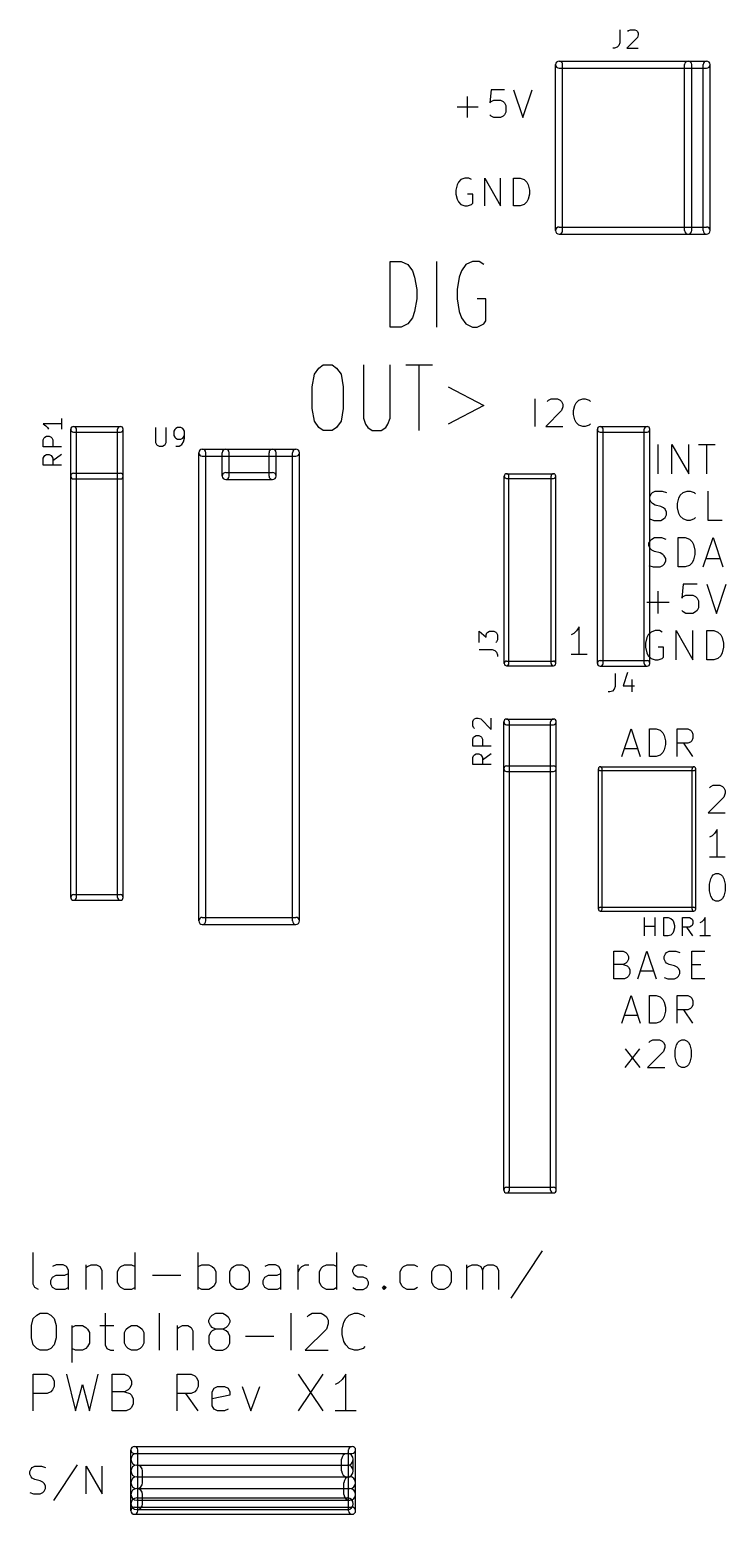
# Model space of a CAD drawing. Extents: x -6 to 94, y -94 to -2.
# Drawn here: x 56.7 to 94.5, y -93.2 to -12.6 of the extents above; entities that cross this region are included whole.
import ezdxf

# ---------------------------------------------------------------- set-up
doc = ezdxf.new("R2010")
doc.units = 0
doc.header["$MEASUREMENT"] = 0
doc.layers.add('BLACK', color=250, linetype='CONTINUOUS')

msp = doc.modelspace()

# ---------------------------------------------------------------- linework, layer by layer
at = {"layer": 'BLACK'}
for p, q in [((88.6937, -12.6128), (88.6937, -13.327)), ((89.1222, -12.708), (89.1699, -12.6604)), ((89.1699, -12.6604), (89.2651, -12.6128)), ((89.2651, -12.6128), (89.5032, -12.6128)), ((89.5032, -12.6128), (89.5984, -12.6604)), ((89.5984, -12.6604), (89.646, -12.708)), ((89.646, -12.708), (89.6937, -12.8032)), ((89.6937, -12.8032), (89.6937, -12.8985)), ((88.408, -13.6128), (88.3127, -13.6128)), ((88.5508, -13.5651), (88.408, -13.6128)), ((88.646, -13.4699), (88.5508, -13.5651)), ((88.6937, -13.327), (88.646, -13.4699)), ((89.646, -13.0413), (89.0746, -13.6128)), ((89.0746, -13.6128), (89.6937, -13.6128)), ((89.6937, -12.8985), (89.646, -13.0413)), ((85.4, -14.3195), (93.4, -14.3195)), ((85.2095, -23.51), (85.2095, -14.51)), ((85.4, -14.7005), (93.4, -14.7005)), ((85.5905, -23.51), (85.5905, -14.51)), ((92.2095, -23.51), (92.2095, -14.51)), ((92.5905, -23.51), (92.5905, -14.51)), ((93.2095, -23.51), (93.2095, -14.51)), ((93.5905, -23.51), (93.5905, -14.51)), ((81.7166, -15.8711), (81.6451, -16.5854)), ((82.4309, -15.8711), (81.7166, -15.8711)), ((82.9309, -15.8711), (83.4309, -17.3711)), ((83.4309, -17.3711), (83.9309, -15.8711)), ((79.8594, -16.7997), (81.0023, -16.7997)), ((80.4309, -17.3711), (80.4309, -16.2283)), ((81.6451, -16.5854), (81.7166, -16.514)), ((81.7166, -16.514), (81.8594, -16.4426)), ((81.8594, -16.4426), (82.2166, -16.4426)), ((82.2166, -16.4426), (82.3594, -16.514)), ((82.3594, -16.514), (82.4309, -16.5854)), ((82.4309, -16.5854), (82.5023, -16.7283)), ((82.5023, -16.7283), (82.5023, -17.0854)), ((81.7166, -17.2997), (81.6451, -17.2283)), ((81.8594, -17.3711), (81.7166, -17.2997)), ((82.2166, -17.3711), (81.8594, -17.3711)), ((82.3594, -17.2997), (82.2166, -17.3711)), ((82.4309, -17.2283), (82.3594, -17.2997)), ((82.5023, -17.0854), (82.4309, -17.2283)), ((79.9309, -20.8854), (79.8594, -21.0283)), ((80.0737, -20.7426), (79.9309, -20.8854)), ((80.288, -20.6711), (80.0737, -20.7426)), ((80.5023, -20.6711), (80.288, -20.6711)), ((80.6451, -20.7426), (80.5023, -20.6711)), ((81.3594, -22.1711), (81.3594, -20.6711)), ((81.3594, -20.6711), (82.2166, -22.1711)), ((82.2166, -22.1711), (82.2166, -20.6711)), ((82.9309, -22.1711), (82.9309, -20.6711)), ((82.9309, -20.6711), (83.288, -20.6711)), ((83.288, -20.6711), (83.5023, -20.7426)), ((83.5023, -20.7426), (83.6451, -20.8854)), ((83.6451, -20.8854), (83.7166, -21.0283)), ((79.8594, -21.0283), (79.788, -21.314)), ((79.788, -21.314), (79.788, -21.5283)), ((79.788, -21.5283), (79.8594, -21.814)), ((80.7166, -21.5283), (80.4309, -21.5283)), ((80.7166, -22.0283), (80.7166, -21.5283)), ((83.7166, -21.0283), (83.788, -21.314)), ((83.788, -21.5283), (83.7166, -21.814)), ((83.788, -21.314), (83.788, -21.5283)), ((79.8594, -21.814), (79.9309, -21.9569)), ((79.9309, -21.9569), (80.0737, -22.0997)), ((80.0737, -22.0997), (80.288, -22.1711)), ((80.288, -22.1711), (80.4309, -22.1711)), ((80.4309, -22.1711), (80.6451, -22.0997)), ((80.6451, -22.0997), (80.7166, -22.0283)), ((83.288, -22.1711), (82.9309, -22.1711)), ((83.5023, -22.0997), (83.288, -22.1711)), ((83.6451, -21.9569), (83.5023, -22.0997)), ((83.7166, -21.814), (83.6451, -21.9569)), ((85.4, -23.3195), (93.4, -23.3195)), ((85.4, -23.7005), (93.4, -23.7005)), ((76.2302, -28.7443), (76.2302, -25.1883)), ((76.2302, -25.1883), (76.835, -25.1883)), ((76.835, -25.1883), (77.1979, -25.3577)), ((77.1979, -25.3577), (77.4398, -25.6963)), ((77.4398, -25.6963), (77.5607, -26.035)), ((78.7702, -28.7443), (78.7702, -25.1883)), ((80.1007, -25.6963), (79.9798, -26.035)), ((80.3426, -25.3577), (80.1007, -25.6963)), ((80.7055, -25.1883), (80.3426, -25.3577)), ((81.0683, -25.1883), (80.7055, -25.1883)), ((81.3102, -25.3577), (81.0683, -25.1883)), ((77.5607, -26.035), (77.6817, -26.7123)), ((79.9798, -26.035), (79.8588, -26.7123)), ((77.6817, -27.2203), (77.5607, -27.8977)), ((77.6817, -26.7123), (77.6817, -27.2203)), ((79.8588, -26.7123), (79.8588, -27.2203)), ((79.8588, -27.2203), (79.9798, -27.8977)), ((81.4312, -27.2203), (80.9474, -27.2203)), ((81.4312, -28.4057), (81.4312, -27.2203)), ((77.5607, -27.8977), (77.4398, -28.2363)), ((79.9798, -27.8977), (80.1007, -28.2363)), ((76.835, -28.7443), (76.2302, -28.7443)), ((77.1979, -28.575), (76.835, -28.7443)), ((77.4398, -28.2363), (77.1979, -28.575)), ((80.1007, -28.2363), (80.3426, -28.575)), ((80.3426, -28.575), (80.7055, -28.7443)), ((80.7055, -28.7443), (80.9474, -28.7443)), ((80.9474, -28.7443), (81.3102, -28.575)), ((81.3102, -28.575), (81.4312, -28.4057)), ((71.9969, -31.9871), (72.1179, -31.3097)), ((72.1179, -31.3097), (72.3598, -30.9711)), ((72.3598, -30.9711), (72.6017, -30.8017)), ((72.6017, -30.8017), (73.0855, -30.8017)), ((73.0855, -30.8017), (73.3274, -30.9711)), ((73.3274, -30.9711), (73.5693, -31.3097)), ((73.5693, -31.3097), (73.6902, -31.9871)), ((74.7788, -30.8017), (74.7788, -33.6804)), ((76.2302, -33.6804), (76.2302, -30.8017)), ((77.0769, -30.8017), (78.5283, -30.8017)), ((77.8026, -34.3577), (77.8026, -30.8017)), ((71.9969, -33.1724), (71.9969, -31.9871)), ((73.6902, -31.9871), (73.6902, -33.1724)), ((79.375, -31.9871), (81.3102, -33.0031)), ((81.3102, -33.0031), (79.375, -34.0191)), ((84.1057, -34.1371), (84.1057, -32.6371)), ((84.7486, -32.78), (84.82, -32.7086)), ((84.82, -32.7086), (84.9629, -32.6371)), ((84.9629, -32.6371), (85.32, -32.6371)), ((85.32, -32.6371), (85.4629, -32.7086)), ((85.4629, -32.7086), (85.5343, -32.78)), ((85.5343, -32.78), (85.6057, -32.9229)), ((85.6057, -32.9229), (85.6057, -33.0657)), ((86.1771, -33.28), (86.2486, -32.9943)), ((86.2486, -32.9943), (86.32, -32.8514)), ((86.32, -32.8514), (86.4629, -32.7086)), ((86.4629, -32.7086), (86.6771, -32.6371)), ((86.6771, -32.6371), (86.82, -32.6371)), ((86.82, -32.6371), (87.0343, -32.7086)), ((87.0343, -32.7086), (87.1057, -32.78)), ((58.4048, -33.7143), (58.4048, -34.2857)), ((72.1179, -33.8497), (71.9969, -33.1724)), ((73.6902, -33.1724), (73.5693, -33.8497)), ((74.7788, -33.6804), (74.8998, -34.0191)), ((76.1093, -34.0191), (76.2302, -33.6804)), ((85.5343, -33.28), (84.6771, -34.1371)), ((85.6057, -33.0657), (85.5343, -33.28)), ((86.1771, -33.4943), (86.1771, -33.28)), ((86.2486, -33.78), (86.1771, -33.4943)), ((86.32, -33.9229), (86.2486, -33.78)), ((58.4048, -34), (57.4048, -34)), ((57.4048, -34), (57.5476, -34.0952)), ((57.5476, -34.0952), (57.6429, -34.1905)), ((57.6429, -34.1905), (57.6905, -34.2857)), ((58.9026, -59.69), (58.9026, -34.29)), ((59.055, -34.1376), (61.595, -34.1376)), ((59.055, -34.4424), (61.595, -34.4424)), ((59.2074, -59.69), (59.2074, -34.29)), ((61.4426, -59.69), (61.4426, -34.29)), ((61.7474, -59.69), (61.7474, -34.29)), ((63.5001, -34.2028), (63.5001, -35.0123)), ((64.0715, -35.0123), (64.0715, -34.2028)), ((64.5477, -34.298), (64.5001, -34.3932)), ((64.5001, -34.3932), (64.5001, -34.6313)), ((64.5001, -34.6313), (64.5477, -34.7266)), ((64.5953, -34.2504), (64.5477, -34.298)), ((64.6906, -34.2028), (64.5953, -34.2504)), ((64.881, -34.2028), (64.6906, -34.2028)), ((64.9763, -34.2504), (64.881, -34.2028)), ((65.0239, -34.298), (64.9763, -34.2504)), ((65.0715, -34.3932), (65.0239, -34.298)), ((65.0239, -34.7266), (65.0715, -34.6313)), ((65.0715, -34.7742), (65.0715, -34.3932)), ((72.3598, -34.1884), (72.1179, -33.8497)), ((72.6017, -34.3577), (72.3598, -34.1884)), ((73.0855, -34.3577), (72.6017, -34.3577)), ((73.3274, -34.1884), (73.0855, -34.3577)), ((73.5693, -33.8497), (73.3274, -34.1884)), ((74.8998, -34.0191), (75.0207, -34.1884)), ((75.0207, -34.1884), (75.2626, -34.3577)), ((75.2626, -34.3577), (75.7464, -34.3577)), ((75.7464, -34.3577), (75.9883, -34.1884)), ((75.9883, -34.1884), (76.1093, -34.0191)), ((84.6771, -34.1371), (85.6057, -34.1371)), ((86.4629, -34.0657), (86.32, -33.9229)), ((86.6771, -34.1371), (86.4629, -34.0657)), ((86.82, -34.1371), (86.6771, -34.1371)), ((87.0343, -34.0657), (86.82, -34.1371)), ((87.1057, -33.9943), (87.0343, -34.0657)), ((87.4776, -46.99), (87.4776, -34.29)), ((87.63, -34.1376), (90.17, -34.1376)), ((87.63, -34.4424), (90.17, -34.4424)), ((87.7824, -46.99), (87.7824, -34.29)), ((90.0176, -46.99), (90.0176, -34.29)), ((90.3224, -46.99), (90.3224, -34.29)), ((57.4048, -34.8571), (57.4524, -34.7619)), ((57.4048, -35.2381), (57.4048, -34.8571)), ((58.4048, -35.2381), (57.4048, -35.2381)), ((57.4524, -34.7619), (57.5, -34.7143)), ((57.5, -34.7143), (57.5952, -34.6667)), ((57.5952, -34.6667), (57.7381, -34.6667)), ((57.7381, -34.6667), (57.8333, -34.7143)), ((57.8333, -34.7143), (57.881, -34.7619)), ((57.881, -34.7619), (57.9286, -34.8571)), ((57.9286, -34.8571), (57.9286, -35.2381)), ((63.5001, -35.0123), (63.5477, -35.1075)), ((63.5477, -35.1075), (63.5953, -35.1551)), ((63.5953, -35.1551), (63.6906, -35.2028)), ((63.6906, -35.2028), (63.881, -35.2028)), ((63.881, -35.2028), (63.9763, -35.1551)), ((63.9763, -35.1551), (64.0239, -35.1075)), ((64.0239, -35.1075), (64.0715, -35.0123)), ((64.5477, -34.7266), (64.5953, -34.7742)), ((64.5953, -34.7742), (64.6906, -34.8218)), ((64.5953, -35.2028), (64.7858, -35.2028)), ((64.6906, -34.8218), (64.881, -34.8218)), ((64.7858, -35.2028), (64.881, -35.1551)), ((64.881, -34.8218), (64.9763, -34.7742)), ((64.881, -35.1551), (64.9287, -35.1075)), ((64.9287, -35.1075), (65.0239, -34.9647)), ((64.9763, -34.7742), (65.0239, -34.7266)), ((65.0239, -34.9647), (65.0715, -34.7742)), ((66.04, -35.3695), (71.12, -35.3695)), ((90.7657, -36.7106), (90.7657, -35.1231)), ((91.5216, -36.7106), (91.5216, -35.1231)), ((91.5216, -35.1231), (92.4288, -36.7106)), ((92.4288, -36.7106), (92.4288, -35.1231)), ((92.958, -35.1231), (93.8651, -35.1231)), ((93.4115, -36.7106), (93.4115, -35.1231)), ((57.4048, -35.8571), (57.4524, -35.7619)), ((57.4048, -36.2381), (57.4048, -35.8571)), ((58.4048, -36.2381), (57.4048, -36.2381)), ((57.4524, -35.7619), (57.5, -35.7143)), ((57.5, -35.7143), (57.5952, -35.6667)), ((57.5952, -35.6667), (57.7381, -35.6667)), ((57.7381, -35.6667), (57.8333, -35.7143)), ((57.8333, -35.7143), (57.881, -35.7619)), ((57.881, -35.7619), (57.9286, -35.8571)), ((58.4048, -35.6667), (57.9286, -36)), ((57.9286, -35.8571), (57.9286, -36.2381)), ((65.8495, -60.96), (65.8495, -35.56)), ((66.04, -35.7505), (71.12, -35.7505)), ((66.2305, -60.96), (66.2305, -35.56)), ((67.1195, -36.83), (67.1195, -35.56)), ((67.5005, -36.83), (67.5005, -35.56)), ((69.6595, -36.83), (69.6595, -35.56)), ((70.0405, -36.83), (70.0405, -35.56)), ((70.9295, -60.96), (70.9295, -35.56)), ((71.3105, -60.96), (71.3105, -35.56)), ((59.055, -36.6776), (61.595, -36.6776)), ((59.055, -36.9824), (61.595, -36.9824)), ((67.31, -36.6395), (69.85, -36.6395)), ((67.31, -37.0205), (69.85, -37.0205)), ((82.423, -46.99), (82.423, -36.83)), ((82.55, -36.703), (85.09, -36.703)), ((82.55, -36.957), (85.09, -36.957)), ((82.677, -46.99), (82.677, -36.83)), ((84.963, -46.99), (84.963, -36.83)), ((85.217, -46.99), (85.217, -36.83)), ((90.3121, -37.9479), (90.3877, -37.7968)), ((90.3877, -37.7968), (90.4633, -37.7212)), ((90.4633, -37.7212), (90.6145, -37.6456)), ((90.6145, -37.6456), (90.9925, -37.6456)), ((90.9925, -37.6456), (91.2193, -37.7212)), ((91.9752, -37.8723), (92.1264, -37.7212)), ((92.1264, -37.7212), (92.3532, -37.6456)), ((92.3532, -37.6456), (92.5044, -37.6456)), ((92.5044, -37.6456), (92.7312, -37.7212)), ((92.7312, -37.7212), (92.8068, -37.7968)), ((93.4871, -39.2331), (93.4871, -37.6456)), ((90.3121, -38.0991), (90.3121, -37.9479)), ((90.3877, -38.2503), (90.3121, -38.0991)), ((90.4633, -38.3259), (90.3877, -38.2503)), ((90.6145, -38.4015), (90.4633, -38.3259)), ((90.9169, -38.4771), (90.6145, -38.4015)), ((91.0681, -38.5527), (90.9169, -38.4771)), ((91.1437, -38.6283), (91.0681, -38.5527)), ((91.2193, -38.7795), (91.1437, -38.6283)), ((91.824, -38.3259), (91.8996, -38.0235)), ((91.824, -38.5527), (91.824, -38.3259)), ((91.8996, -38.8551), (91.824, -38.5527)), ((91.8996, -38.0235), (91.9752, -37.8723)), ((90.3121, -39.1575), (90.5389, -39.2331)), ((90.5389, -39.2331), (90.9169, -39.2331)), ((90.9169, -39.2331), (91.0681, -39.1575)), ((91.0681, -39.1575), (91.1437, -39.0819)), ((91.1437, -39.0819), (91.2193, -38.9307)), ((91.2193, -38.9307), (91.2193, -38.7795)), ((91.9752, -39.0063), (91.8996, -38.8551)), ((92.1264, -39.1575), (91.9752, -39.0063)), ((92.3532, -39.2331), (92.1264, -39.1575)), ((92.5044, -39.2331), (92.3532, -39.2331)), ((92.7312, -39.1575), (92.5044, -39.2331)), ((92.8068, -39.0819), (92.7312, -39.1575)), ((94.2431, -39.2331), (93.4871, -39.2331)), ((90.3499, -40.3193), (90.4255, -40.2437)), ((90.4255, -40.2437), (90.5767, -40.1681)), ((90.5767, -40.1681), (90.9547, -40.1681)), ((90.9547, -40.1681), (91.1815, -40.2437)), ((91.8618, -41.7556), (91.8618, -40.1681)), ((91.8618, -40.1681), (92.2398, -40.1681)), ((92.2398, -40.1681), (92.4666, -40.2437)), ((92.4666, -40.2437), (92.6178, -40.3948)), ((93.2225, -41.7556), (93.7517, -40.1681)), ((93.7517, -40.1681), (94.2809, -41.7556)), ((90.2743, -40.4704), (90.3499, -40.3193)), ((90.2743, -40.6216), (90.2743, -40.4704)), ((90.3499, -40.7728), (90.2743, -40.6216)), ((90.4255, -40.8484), (90.3499, -40.7728)), ((90.5767, -40.924), (90.4255, -40.8484)), ((90.8791, -40.9996), (90.5767, -40.924)), ((91.0303, -41.0752), (90.8791, -40.9996)), ((91.1059, -41.1508), (91.0303, -41.0752)), ((92.6178, -40.3948), (92.6934, -40.546)), ((92.6934, -40.546), (92.769, -40.8484)), ((92.769, -41.0752), (92.6934, -41.3776)), ((92.769, -40.8484), (92.769, -41.0752)), ((90.2743, -41.68), (90.5011, -41.7556)), ((90.5011, -41.7556), (90.8791, -41.7556)), ((90.8791, -41.7556), (91.0303, -41.68)), ((91.0303, -41.68), (91.1059, -41.6044)), ((91.1815, -41.302), (91.1059, -41.1508)), ((91.1059, -41.6044), (91.1815, -41.4532)), ((91.1815, -41.4532), (91.1815, -41.302)), ((92.2398, -41.7556), (91.8618, -41.7556)), ((92.4666, -41.68), (92.2398, -41.7556)), ((92.6178, -41.5288), (92.4666, -41.68)), ((92.6934, -41.3776), (92.6178, -41.5288)), ((93.3737, -41.302), (94.1297, -41.302)), ((90.7657, -44.2781), (90.7657, -43.0685)), ((92.1264, -42.6906), (92.0508, -43.4465)), ((92.0508, -43.4465), (92.1264, -43.3709)), ((92.8824, -42.6906), (92.1264, -42.6906)), ((92.1264, -43.3709), (92.2776, -43.2953)), ((92.2776, -43.2953), (92.6556, -43.2953)), ((92.6556, -43.2953), (92.8068, -43.3709)), ((92.8068, -43.3709), (92.8824, -43.4465)), ((92.8824, -43.4465), (92.958, -43.5977)), ((93.4115, -42.6906), (93.9407, -44.2781)), ((93.9407, -44.2781), (94.4699, -42.6906)), ((90.1609, -43.6733), (91.3705, -43.6733)), ((92.1264, -44.2025), (92.0508, -44.1269)), ((92.2776, -44.2781), (92.1264, -44.2025)), ((92.6556, -44.2781), (92.2776, -44.2781)), ((92.8068, -44.2025), (92.6556, -44.2781)), ((92.8824, -44.1269), (92.8068, -44.2025)), ((92.958, -43.9757), (92.8824, -44.1269)), ((92.958, -43.5977), (92.958, -43.9757)), ((86.49, -45.0171), (86.3471, -45.2314)), ((86.49, -46.5171), (86.49, -45.0171)), ((81.0548, -45.8624), (81.0548, -45.2433)), ((81.0548, -45.2433), (81.4357, -45.5767)), ((81.4357, -45.4338), (81.4833, -45.3386)), ((81.4357, -45.5767), (81.4357, -45.4338)), ((81.4833, -45.3386), (81.531, -45.291)), ((81.531, -45.291), (81.6262, -45.2433)), ((81.6262, -45.2433), (81.8643, -45.2433)), ((81.8643, -45.2433), (81.9595, -45.291)), ((81.9595, -45.291), (82.0071, -45.3386)), ((82.0071, -45.8148), (81.9595, -45.8624)), ((82.0071, -45.3386), (82.0548, -45.4338)), ((82.0548, -45.7195), (82.0071, -45.8148)), ((82.0548, -45.4338), (82.0548, -45.7195)), ((86.2043, -45.3743), (86.0614, -45.4457)), ((86.3471, -45.2314), (86.2043, -45.3743)), ((90.1609, -45.591), (90.0853, -45.8934)), ((90.0853, -45.8934), (90.0853, -46.1202)), ((90.2365, -45.4398), (90.1609, -45.591)), ((90.3877, -45.2887), (90.2365, -45.4398)), ((90.6145, -45.2131), (90.3877, -45.2887)), ((90.8413, -45.2131), (90.6145, -45.2131)), ((90.9925, -45.2887), (90.8413, -45.2131)), ((91.7484, -46.8006), (91.7484, -45.2131)), ((91.7484, -45.2131), (92.6556, -46.8006)), ((92.6556, -46.8006), (92.6556, -45.2131)), ((93.4115, -46.8006), (93.4115, -45.2131)), ((93.4115, -45.2131), (93.7895, -45.2131)), ((93.7895, -45.2131), (94.0163, -45.2887)), ((94.0163, -45.2887), (94.1675, -45.4398)), ((94.1675, -45.4398), (94.2431, -45.591)), ((94.2431, -45.591), (94.3187, -45.8934)), ((94.3187, -45.8934), (94.3187, -46.1202)), ((81.0548, -46.2433), (81.769, -46.2433)), ((81.769, -46.2433), (81.9119, -46.291)), ((81.9119, -46.291), (82.0071, -46.3862)), ((82.0071, -46.3862), (82.0548, -46.529)), ((82.0548, -46.529), (82.0548, -46.6243)), ((86.9186, -46.5171), (86.0614, -46.5171)), ((90.0853, -46.1202), (90.1609, -46.4226)), ((90.1609, -46.4226), (90.2365, -46.5738)), ((90.2365, -46.5738), (90.3877, -46.725)), ((91.0681, -46.1202), (90.7657, -46.1202)), ((90.9925, -46.725), (91.0681, -46.6494)), ((91.0681, -46.6494), (91.0681, -46.1202)), ((94.1675, -46.5738), (94.0163, -46.725)), ((94.2431, -46.4226), (94.1675, -46.5738)), ((94.3187, -46.1202), (94.2431, -46.4226)), ((82.55, -46.863), (85.09, -46.863)), ((82.55, -47.117), (85.09, -47.117)), ((87.63, -46.8376), (90.17, -46.8376)), ((87.63, -47.1424), (90.17, -47.1424)), ((89.1063, -47.4901), (88.8682, -48.2044)), ((90.3877, -46.725), (90.6145, -46.8006)), ((90.6145, -46.8006), (90.7657, -46.8006)), ((90.7657, -46.8006), (90.9925, -46.725)), ((93.7895, -46.8006), (93.4115, -46.8006)), ((94.0163, -46.725), (93.7895, -46.8006)), ((88.4397, -48.252), (88.392, -48.3949)), ((88.4397, -47.5378), (88.4397, -48.252)), ((88.8682, -48.2044), (89.4873, -48.2044)), ((89.3444, -47.8711), (89.3444, -48.5378)), ((88.154, -48.5378), (88.0587, -48.5378)), ((88.2968, -48.4901), (88.154, -48.5378)), ((88.392, -48.3949), (88.2968, -48.4901)), ((80.7148, -50.1448), (80.7624, -50.0495)), ((80.7148, -50.3829), (80.7148, -50.1448)), ((80.7624, -50.4781), (80.7148, -50.3829)), ((80.7624, -50.0495), (80.81, -50.0019)), ((80.81, -50.5257), (80.7624, -50.4781)), ((80.81, -50.0019), (80.9052, -49.9543)), ((80.9052, -49.9543), (81.0005, -49.9543)), ((81.0005, -49.9543), (81.1433, -50.0019)), ((81.1433, -50.0019), (81.7148, -50.5733)), ((81.7148, -50.5733), (81.7148, -49.9543)), ((82.3976, -75.565), (82.3976, -50.165)), ((82.55, -50.0126), (85.09, -50.0126)), ((82.55, -50.3174), (85.09, -50.3174)), ((82.7024, -75.565), (82.7024, -50.165)), ((84.9376, -75.565), (84.9376, -50.165)), ((85.2424, -75.565), (85.2424, -50.165)), ((88.805, -52.0421), (89.305, -50.5421)), ((89.305, -50.5421), (89.805, -52.0421)), ((90.305, -52.0421), (90.305, -50.5421)), ((90.305, -50.5421), (90.6621, -50.5421)), ((90.6621, -50.5421), (90.8764, -50.6136)), ((90.8764, -50.6136), (91.0193, -50.7564)), ((91.805, -52.0421), (91.805, -50.5421)), ((91.805, -50.5421), (92.3764, -50.5421)), ((92.3764, -50.5421), (92.5193, -50.6136)), ((92.5193, -50.6136), (92.5907, -50.685)), ((92.5907, -50.685), (92.6621, -50.8279)), ((80.7148, -51.0971), (80.7624, -51.0019)), ((80.7148, -51.4781), (80.7148, -51.0971)), ((81.7148, -51.4781), (80.7148, -51.4781)), ((80.7624, -51.0019), (80.81, -50.9543)), ((80.81, -50.9543), (80.9052, -50.9067)), ((80.9052, -50.9067), (81.0481, -50.9067)), ((81.0481, -50.9067), (81.1433, -50.9543)), ((81.1433, -50.9543), (81.191, -51.0019)), ((81.191, -51.0019), (81.2386, -51.0971)), ((81.2386, -51.0971), (81.2386, -51.4781)), ((91.0193, -50.7564), (91.0907, -50.8993)), ((91.0907, -50.8993), (91.1621, -51.185)), ((91.1621, -51.3993), (91.0907, -51.685)), ((91.1621, -51.185), (91.1621, -51.3993)), ((92.3764, -51.3279), (91.805, -51.3279)), ((92.6621, -52.0421), (92.1621, -51.3279)), ((92.5193, -51.2564), (92.3764, -51.3279)), ((92.5907, -51.185), (92.5193, -51.2564)), ((92.6621, -51.0421), (92.5907, -51.185)), ((92.6621, -50.8279), (92.6621, -51.0421)), ((80.7148, -52.0971), (80.7624, -52.0019)), ((80.7148, -52.4781), (80.7148, -52.0971)), ((80.7624, -52.0019), (80.81, -51.9543)), ((80.81, -51.9543), (80.9052, -51.9067)), ((80.9052, -51.9067), (81.0481, -51.9067)), ((81.0481, -51.9067), (81.1433, -51.9543)), ((81.1433, -51.9543), (81.191, -52.0019)), ((81.191, -52.0019), (81.2386, -52.0971)), ((81.7148, -51.9067), (81.2386, -52.24)), ((81.2386, -52.0971), (81.2386, -52.4781)), ((88.9479, -51.6136), (89.6621, -51.6136)), ((90.6621, -52.0421), (90.305, -52.0421)), ((90.8764, -51.9707), (90.6621, -52.0421)), ((91.0193, -51.8279), (90.8764, -51.9707)), ((91.0907, -51.685), (91.0193, -51.8279)), ((81.7148, -52.4781), (80.7148, -52.4781)), ((82.55, -52.5526), (85.09, -52.5526)), ((82.55, -52.8574), (85.09, -52.8574)), ((87.5284, -60.325), (87.5284, -52.705)), ((87.63, -52.6034), (92.71, -52.6034)), ((87.63, -52.8066), (92.71, -52.8066)), ((87.7316, -60.325), (87.7316, -52.705)), ((92.6084, -60.325), (92.6084, -52.705)), ((92.8116, -60.325), (92.8116, -52.705)), ((93.5514, -53.74), (93.6229, -53.6686)), ((93.6229, -53.6686), (93.7657, -53.5971)), ((93.7657, -53.5971), (94.1229, -53.5971)), ((94.1229, -53.5971), (94.2657, -53.6686)), ((94.2657, -53.6686), (94.3371, -53.74)), ((94.3371, -53.74), (94.4086, -53.8829)), ((94.4086, -53.8829), (94.4086, -54.0257)), ((94.3371, -54.24), (93.48, -55.0971)), ((94.4086, -54.0257), (94.3371, -54.24)), ((93.48, -55.0971), (94.4086, -55.0971)), ((93.6943, -56.3543), (93.5514, -56.4257)), ((93.8371, -56.2114), (93.6943, -56.3543)), ((93.98, -55.9971), (93.8371, -56.2114)), ((93.98, -57.4971), (93.98, -55.9971)), ((94.4086, -57.4971), (93.5514, -57.4971)), ((93.5514, -58.9686), (93.6229, -58.6829)), ((93.6229, -58.6829), (93.6943, -58.54)), ((93.6943, -58.54), (93.7657, -58.4686)), ((93.7657, -58.4686), (93.9086, -58.3971)), ((93.9086, -58.3971), (94.0514, -58.3971)), ((94.0514, -58.3971), (94.1943, -58.4686)), ((94.1943, -58.4686), (94.2657, -58.54)), ((94.2657, -58.54), (94.3371, -58.6829)), ((94.3371, -58.6829), (94.4086, -58.9686)), ((59.055, -59.5376), (61.595, -59.5376)), ((93.5514, -59.3257), (93.5514, -58.9686)), ((93.6229, -59.6114), (93.5514, -59.3257)), ((94.4086, -59.3257), (94.3371, -59.6114)), ((94.4086, -58.9686), (94.4086, -59.3257)), ((59.055, -59.8424), (61.595, -59.8424)), ((87.63, -60.2234), (92.71, -60.2234)), ((93.6943, -59.7543), (93.6229, -59.6114)), ((93.7657, -59.8257), (93.6943, -59.7543)), ((93.9086, -59.8971), (93.7657, -59.8257)), ((94.0514, -59.8971), (93.9086, -59.8971)), ((94.1943, -59.8257), (94.0514, -59.8971)), ((94.2657, -59.7543), (94.1943, -59.8257)), ((94.3371, -59.6114), (94.2657, -59.7543)), ((66.04, -60.7695), (71.12, -60.7695)), ((66.04, -61.1505), (71.12, -61.1505)), ((87.63, -60.4266), (92.71, -60.4266)), ((90.0381, -61.7748), (90.0381, -60.7748)), ((90.6095, -61.7748), (90.6095, -60.7748)), ((91.0857, -61.7748), (91.0857, -60.7748)), ((91.0857, -60.7748), (91.3238, -60.7748)), ((91.3238, -60.7748), (91.4667, -60.8224)), ((91.4667, -60.8224), (91.5619, -60.9176)), ((91.5619, -60.9176), (91.6095, -61.0129)), ((91.6095, -61.0129), (91.6571, -61.2033)), ((91.6571, -61.2033), (91.6571, -61.3462)), ((92.0857, -61.7748), (92.0857, -60.7748)), ((92.0857, -60.7748), (92.4667, -60.7748)), ((92.4667, -60.7748), (92.5619, -60.8224)), ((92.5619, -60.8224), (92.6095, -60.87)), ((92.6095, -61.2033), (92.5619, -61.251)), ((92.6095, -60.87), (92.6571, -60.9652)), ((92.6571, -61.1081), (92.6095, -61.2033)), ((92.6571, -60.9652), (92.6571, -61.1081)), ((93.1333, -61.0129), (93.0381, -61.0605)), ((93.2286, -60.9176), (93.1333, -61.0129)), ((93.3238, -60.7748), (93.2286, -60.9176)), ((93.3238, -61.7748), (93.3238, -60.7748)), ((90.0381, -61.251), (90.6095, -61.251)), ((91.3238, -61.7748), (91.0857, -61.7748)), ((91.4667, -61.7271), (91.3238, -61.7748)), ((91.5619, -61.6319), (91.4667, -61.7271)), ((91.6095, -61.5367), (91.5619, -61.6319)), ((91.6571, -61.3462), (91.6095, -61.5367)), ((92.4667, -61.2986), (92.0857, -61.2986)), ((92.6571, -61.7748), (92.3238, -61.2986)), ((92.5619, -61.251), (92.4667, -61.2986)), ((93.6095, -61.7748), (93.0381, -61.7748)), ((88.3764, -64.1071), (88.3764, -62.6071)), ((88.3764, -62.6071), (88.8764, -62.6071)), ((88.8764, -62.6071), (89.0193, -62.6786)), ((89.0193, -62.6786), (89.0907, -62.75)), ((89.0907, -62.75), (89.1621, -62.8929)), ((89.6621, -64.1071), (90.1621, -62.6071)), ((90.1621, -62.6071), (90.6621, -64.1071)), ((91.0907, -62.8929), (91.1621, -62.75)), ((91.1621, -62.75), (91.2336, -62.6786)), ((91.2336, -62.6786), (91.3764, -62.6071)), ((91.3764, -62.6071), (91.7336, -62.6071)), ((91.7336, -62.6071), (91.9479, -62.6786)), ((92.5907, -64.1071), (92.5907, -62.6071)), ((92.5907, -62.6071), (93.305, -62.6071)), ((88.8764, -63.3214), (88.3764, -63.3214)), ((89.0193, -63.25), (88.8764, -63.3214)), ((88.8764, -63.3214), (89.0907, -63.3929)), ((89.0907, -63.1786), (89.0193, -63.25)), ((89.1621, -63.0357), (89.0907, -63.1786)), ((89.0907, -63.3929), (89.1621, -63.4643)), ((89.1621, -62.8929), (89.1621, -63.0357)), ((89.1621, -63.4643), (89.2336, -63.6071)), ((89.2336, -63.6071), (89.2336, -63.8214)), ((91.0907, -63.0357), (91.0907, -62.8929)), ((91.1621, -63.1786), (91.0907, -63.0357)), ((91.2336, -63.25), (91.1621, -63.1786)), ((91.3764, -63.3214), (91.2336, -63.25)), ((91.6621, -63.3929), (91.3764, -63.3214)), ((91.805, -63.4643), (91.6621, -63.3929)), ((91.8764, -63.5357), (91.805, -63.4643)), ((91.9479, -63.6786), (91.8764, -63.5357)), ((92.5907, -63.3214), (93.0907, -63.3214)), ((88.9479, -64.1071), (88.3764, -64.1071)), ((89.0907, -64.0357), (88.9479, -64.1071)), ((89.1621, -63.9643), (89.0907, -64.0357)), ((89.2336, -63.8214), (89.1621, -63.9643)), ((89.805, -63.6786), (90.5193, -63.6786)), ((91.0907, -64.0357), (91.305, -64.1071)), ((91.305, -64.1071), (91.6621, -64.1071)), ((91.6621, -64.1071), (91.805, -64.0357)), ((91.805, -64.0357), (91.8764, -63.9643)), ((91.8764, -63.9643), (91.9479, -63.8214)), ((91.9479, -63.8214), (91.9479, -63.6786)), ((93.305, -64.1071), (92.5907, -64.1071)), ((88.805, -66.5071), (89.305, -65.0071)), ((89.305, -65.0071), (89.805, -66.5071)), ((90.305, -66.5071), (90.305, -65.0071)), ((90.305, -65.0071), (90.6621, -65.0071)), ((90.6621, -65.0071), (90.8764, -65.0786)), ((90.8764, -65.0786), (91.0193, -65.2214)), ((91.0193, -65.2214), (91.0907, -65.3643)), ((91.805, -66.5071), (91.805, -65.0071)), ((91.805, -65.0071), (92.3764, -65.0071)), ((92.3764, -65.0071), (92.5193, -65.0786)), ((92.5193, -65.0786), (92.5907, -65.15)), ((92.5907, -65.15), (92.6621, -65.2929)), ((91.0907, -65.3643), (91.1621, -65.65)), ((91.1621, -65.8643), (91.0907, -66.15)), ((91.1621, -65.65), (91.1621, -65.8643)), ((92.3764, -65.7929), (91.805, -65.7929)), ((92.6621, -66.5071), (92.1621, -65.7929)), ((92.5193, -65.7214), (92.3764, -65.7929)), ((92.5907, -65.65), (92.5193, -65.7214)), ((92.6621, -65.5071), (92.5907, -65.65)), ((92.6621, -65.2929), (92.6621, -65.5071)), ((88.9479, -66.0786), (89.6621, -66.0786)), ((90.6621, -66.5071), (90.305, -66.5071)), ((90.8764, -66.4357), (90.6621, -66.5071)), ((91.0193, -66.2929), (90.8764, -66.4357)), ((91.0907, -66.15), (91.0193, -66.2929)), ((90.2693, -67.55), (90.3407, -67.4786)), ((90.3407, -67.4786), (90.4836, -67.4071)), ((90.4836, -67.4071), (90.8407, -67.4071)), ((90.8407, -67.4071), (90.9836, -67.4786)), ((90.9836, -67.4786), (91.055, -67.55)), ((91.055, -67.55), (91.1264, -67.6929)), ((91.7693, -67.6929), (91.8407, -67.55)), ((91.8407, -67.55), (91.9121, -67.4786)), ((91.9121, -67.4786), (92.055, -67.4071)), ((92.055, -67.4071), (92.1979, -67.4071)), ((92.1979, -67.4071), (92.3407, -67.4786)), ((92.3407, -67.4786), (92.4121, -67.55)), ((92.4121, -67.55), (92.4836, -67.6929)), ((88.9836, -68.9071), (89.7693, -67.9071)), ((88.9836, -67.9071), (89.7693, -68.9071)), ((91.055, -68.05), (90.1979, -68.9071)), ((91.1264, -67.8357), (91.055, -68.05)), ((91.1264, -67.6929), (91.1264, -67.8357)), ((91.6979, -67.9786), (91.7693, -67.6929)), ((91.6979, -68.3357), (91.6979, -67.9786)), ((91.7693, -68.6214), (91.6979, -68.3357)), ((92.4836, -67.6929), (92.555, -67.9786)), ((92.555, -68.3357), (92.4836, -68.6214)), ((92.555, -67.9786), (92.555, -68.3357)), ((90.1979, -68.9071), (91.1264, -68.9071)), ((91.8407, -68.7643), (91.7693, -68.6214)), ((91.9121, -68.8357), (91.8407, -68.7643)), ((92.055, -68.9071), (91.9121, -68.8357)), ((92.1979, -68.9071), (92.055, -68.9071)), ((92.3407, -68.8357), (92.1979, -68.9071)), ((92.4121, -68.7643), (92.3407, -68.8357)), ((92.4836, -68.6214), (92.4121, -68.7643)), ((82.55, -75.4126), (85.09, -75.4126)), ((82.55, -75.7174), (85.09, -75.7174)), ((84.4852, -78.8543), (82.771, -81.4257)), ((56.8662, -80.6638), (56.8662, -78.9495)), ((58.1043, -79.6162), (57.9138, -79.7114)), ((58.4852, -79.6162), (58.1043, -79.6162)), ((58.6757, -79.7114), (58.4852, -79.6162)), ((58.771, -79.9019), (58.6757, -79.7114)), ((59.7233, -79.6162), (59.7233, -80.9495)), ((59.7233, -79.8067), (59.8186, -79.7114)), ((59.8186, -79.7114), (60.009, -79.6162)), ((60.009, -79.6162), (60.2948, -79.6162)), ((60.2948, -79.6162), (60.4852, -79.7114)), ((60.4852, -79.7114), (60.5805, -79.9019)), ((61.5329, -79.8067), (61.6281, -79.7114)), ((61.6281, -79.7114), (61.8186, -79.6162)), ((61.8186, -79.6162), (62.1995, -79.6162)), ((62.1995, -79.6162), (62.39, -79.7114)), ((62.39, -80.9495), (62.39, -78.9495)), ((65.8186, -80.9495), (65.8186, -78.9495)), ((65.8186, -79.7114), (66.009, -79.6162)), ((66.009, -79.6162), (66.39, -79.6162)), ((66.39, -79.6162), (66.5805, -79.7114)), ((66.5805, -79.7114), (66.6757, -79.8067)), ((67.6281, -79.8067), (67.7233, -79.7114)), ((67.7233, -79.7114), (67.9138, -79.6162)), ((67.9138, -79.6162), (68.1995, -79.6162)), ((68.1995, -79.6162), (68.39, -79.7114)), ((68.39, -79.7114), (68.4852, -79.8067)), ((69.6281, -79.6162), (69.4376, -79.7114)), ((70.009, -79.6162), (69.6281, -79.6162)), ((70.1995, -79.7114), (70.009, -79.6162)), ((70.2948, -79.9019), (70.1995, -79.7114)), ((71.2471, -80.9495), (71.2471, -79.6162)), ((71.3424, -79.8067), (71.4376, -79.7114)), ((71.4376, -79.7114), (71.6281, -79.6162)), ((71.6281, -79.6162), (71.8186, -79.6162)), ((72.4852, -79.8067), (72.5805, -79.7114)), ((72.5805, -79.7114), (72.771, -79.6162)), ((72.771, -79.6162), (73.1519, -79.6162)), ((73.1519, -79.6162), (73.3424, -79.7114)), ((73.3424, -80.9495), (73.3424, -78.9495)), ((74.1995, -79.9019), (74.2948, -79.7114)), ((74.2948, -79.7114), (74.4852, -79.6162)), ((74.4852, -79.6162), (74.771, -79.6162)), ((74.771, -79.6162), (74.9614, -79.7114)), ((76.8662, -79.8067), (76.9614, -79.7114)), ((76.9614, -79.7114), (77.1519, -79.6162)), ((77.1519, -79.6162), (77.5329, -79.6162)), ((77.5329, -79.6162), (77.7233, -79.7114)), ((78.5805, -79.8067), (78.6757, -79.7114)), ((78.6757, -79.7114), (78.8662, -79.6162)), ((78.8662, -79.6162), (79.1519, -79.6162)), ((79.1519, -79.6162), (79.3424, -79.7114)), ((79.3424, -79.7114), (79.4376, -79.8067)), ((80.39, -80.9495), (80.39, -79.6162)), ((80.39, -79.8067), (80.4852, -79.7114)), ((80.4852, -79.7114), (80.6757, -79.6162)), ((80.6757, -79.6162), (80.9614, -79.6162)), ((80.9614, -79.6162), (81.1519, -79.7114)), ((81.1519, -79.7114), (81.2471, -79.9019)), ((81.2471, -79.9019), (81.3424, -79.7114)), ((81.3424, -79.7114), (81.5329, -79.6162)), ((81.5329, -79.6162), (81.8186, -79.6162)), ((81.8186, -79.6162), (82.009, -79.7114)), ((82.009, -79.7114), (82.1043, -79.9019)), ((57.8186, -80.4733), (57.9138, -80.2829)), ((57.8186, -80.6638), (57.8186, -80.4733)), ((57.9138, -80.2829), (58.1043, -80.1876)), ((58.1043, -80.1876), (58.5805, -80.1876)), ((58.5805, -80.1876), (58.771, -80.0924)), ((58.771, -80.9495), (58.771, -79.9019)), ((60.5805, -79.9019), (60.5805, -80.9495)), ((61.4376, -79.9971), (61.5329, -79.8067)), ((61.4376, -80.5686), (61.4376, -79.9971)), ((63.3424, -80.1876), (64.8662, -80.1876)), ((66.6757, -79.8067), (66.771, -79.9971)), ((66.771, -79.9971), (66.771, -80.5686)), ((67.5329, -79.9971), (67.6281, -79.8067)), ((67.5329, -80.5686), (67.5329, -79.9971)), ((68.4852, -79.8067), (68.5805, -79.9971)), ((68.5805, -79.9971), (68.5805, -80.5686)), ((69.3424, -80.4733), (69.4376, -80.2829)), ((69.3424, -80.6638), (69.3424, -80.4733)), ((69.4376, -80.2829), (69.6281, -80.1876)), ((69.6281, -80.1876), (70.1043, -80.1876)), ((70.1043, -80.1876), (70.2948, -80.0924)), ((70.2948, -80.9495), (70.2948, -79.9019)), ((71.2471, -79.9971), (71.3424, -79.8067)), ((72.39, -79.9971), (72.4852, -79.8067)), ((72.39, -80.5686), (72.39, -79.9971)), ((74.1995, -79.9971), (74.1995, -79.9019)), ((74.2948, -80.1876), (74.1995, -79.9971)), ((74.4852, -80.2829), (74.2948, -80.1876)), ((74.771, -80.2829), (74.4852, -80.2829)), ((74.9614, -80.3781), (74.771, -80.2829)), ((75.0567, -80.5686), (74.9614, -80.3781)), ((76.771, -79.9971), (76.8662, -79.8067)), ((76.771, -80.5686), (76.771, -79.9971)), ((78.4852, -79.9971), (78.5805, -79.8067)), ((78.4852, -80.5686), (78.4852, -79.9971)), ((79.4376, -79.8067), (79.5329, -79.9971)), ((79.5329, -79.9971), (79.5329, -80.5686)), ((81.2471, -79.9019), (81.2471, -80.9495)), ((82.1043, -79.9019), (82.1043, -80.9495)), ((56.9614, -80.8543), (56.8662, -80.6638)), ((57.1519, -80.9495), (56.9614, -80.8543)), ((57.9138, -80.8543), (57.8186, -80.6638)), ((58.1043, -80.9495), (57.9138, -80.8543)), ((58.5805, -80.9495), (58.1043, -80.9495)), ((58.771, -80.8543), (58.5805, -80.9495)), ((61.5329, -80.759), (61.4376, -80.5686)), ((61.6281, -80.8543), (61.5329, -80.759)), ((61.8186, -80.9495), (61.6281, -80.8543)), ((62.1995, -80.9495), (61.8186, -80.9495)), ((62.39, -80.8543), (62.1995, -80.9495)), ((66.009, -80.9495), (65.8186, -80.8543)), ((66.39, -80.9495), (66.009, -80.9495)), ((66.5805, -80.8543), (66.39, -80.9495)), ((66.6757, -80.759), (66.5805, -80.8543)), ((66.771, -80.5686), (66.6757, -80.759)), ((67.6281, -80.759), (67.5329, -80.5686)), ((67.7233, -80.8543), (67.6281, -80.759)), ((67.9138, -80.9495), (67.7233, -80.8543)), ((68.1995, -80.9495), (67.9138, -80.9495)), ((68.39, -80.8543), (68.1995, -80.9495)), ((68.4852, -80.759), (68.39, -80.8543)), ((68.5805, -80.5686), (68.4852, -80.759)), ((69.4376, -80.8543), (69.3424, -80.6638)), ((69.6281, -80.9495), (69.4376, -80.8543)), ((70.1043, -80.9495), (69.6281, -80.9495)), ((70.2948, -80.8543), (70.1043, -80.9495)), ((72.4852, -80.759), (72.39, -80.5686)), ((72.5805, -80.8543), (72.4852, -80.759)), ((72.771, -80.9495), (72.5805, -80.8543)), ((73.1519, -80.9495), (72.771, -80.9495)), ((73.3424, -80.8543), (73.1519, -80.9495)), ((74.1995, -80.8543), (74.39, -80.9495)), ((74.39, -80.9495), (74.771, -80.9495)), ((74.771, -80.9495), (74.9614, -80.8543)), ((74.9614, -80.8543), (75.0567, -80.6638)), ((75.0567, -80.6638), (75.0567, -80.5686)), ((75.8186, -80.8543), (75.9138, -80.759)), ((75.9138, -80.9495), (75.8186, -80.8543)), ((75.9138, -80.759), (76.009, -80.8543)), ((75.9138, -80.759), (75.9138, -80.9495)), ((76.009, -80.8543), (75.9138, -80.9495)), ((76.8662, -80.759), (76.771, -80.5686)), ((76.9614, -80.8543), (76.8662, -80.759)), ((77.1519, -80.9495), (76.9614, -80.8543)), ((77.5329, -80.9495), (77.1519, -80.9495)), ((77.7233, -80.8543), (77.5329, -80.9495)), ((78.5805, -80.759), (78.4852, -80.5686)), ((78.6757, -80.8543), (78.5805, -80.759)), ((78.8662, -80.9495), (78.6757, -80.8543)), ((79.1519, -80.9495), (78.8662, -80.9495)), ((79.3424, -80.8543), (79.1519, -80.9495)), ((79.4376, -80.759), (79.3424, -80.8543)), ((79.5329, -80.5686), (79.4376, -80.759)), ((56.771, -82.9162), (56.8662, -82.5352)), ((56.771, -83.5829), (56.771, -82.9162)), ((56.8662, -82.5352), (57.0567, -82.3448)), ((57.0567, -82.3448), (57.2471, -82.2495)), ((57.2471, -82.2495), (57.6281, -82.2495)), ((57.6281, -82.2495), (57.8186, -82.3448)), ((57.8186, -82.3448), (58.009, -82.5352)), ((58.009, -82.5352), (58.1043, -82.9162)), ((58.1043, -82.9162), (58.1043, -83.5829)), ((58.9614, -82.9162), (58.9614, -84.9162)), ((58.9614, -83.0114), (59.1519, -82.9162)), ((59.1519, -82.9162), (59.5329, -82.9162)), ((59.5329, -82.9162), (59.7233, -83.0114)), ((60.4852, -82.9162), (61.2471, -82.9162)), ((60.771, -82.2495), (60.771, -83.9638)), ((62.009, -83.0114), (62.1995, -82.9162)), ((62.1995, -82.9162), (62.4852, -82.9162)), ((62.4852, -82.9162), (62.6757, -83.0114)), ((63.7233, -84.2495), (63.7233, -82.2495)), ((64.6757, -82.9162), (64.6757, -84.2495)), ((64.771, -83.0114), (64.9614, -82.9162)), ((64.9614, -82.9162), (65.2471, -82.9162)), ((65.2471, -82.9162), (65.4376, -83.0114)), ((66.39, -82.6305), (66.4852, -82.44)), ((66.39, -82.7257), (66.39, -82.6305)), ((66.4852, -82.9162), (66.39, -82.7257)), ((66.4852, -82.44), (66.5805, -82.3448)), ((66.5805, -83.0114), (66.4852, -82.9162)), ((66.5805, -82.3448), (66.771, -82.2495)), ((66.771, -82.2495), (67.1519, -82.2495)), ((67.1519, -82.2495), (67.3424, -82.3448)), ((67.3424, -82.3448), (67.4376, -82.44)), ((67.4376, -82.9162), (67.3424, -83.0114)), ((67.4376, -82.44), (67.5329, -82.6305)), ((67.5329, -82.7257), (67.4376, -82.9162)), ((67.5329, -82.6305), (67.5329, -82.7257)), ((70.8662, -84.2495), (70.8662, -82.2495)), ((71.7233, -82.44), (71.8186, -82.3448)), ((71.8186, -82.3448), (72.009, -82.2495)), ((72.009, -82.2495), (72.4852, -82.2495)), ((72.4852, -82.2495), (72.6757, -82.3448)), ((72.6757, -82.3448), (72.771, -82.44)), ((72.771, -82.44), (72.8662, -82.6305)), ((72.8662, -82.821), (72.771, -83.1067)), ((72.8662, -82.6305), (72.8662, -82.821)), ((73.6281, -83.1067), (73.7233, -82.7257)), ((73.7233, -82.7257), (73.8186, -82.5352)), ((73.8186, -82.5352), (74.009, -82.3448)), ((74.009, -82.3448), (74.2948, -82.2495)), ((74.2948, -82.2495), (74.4852, -82.2495)), ((74.4852, -82.2495), (74.771, -82.3448)), ((74.771, -82.3448), (74.8662, -82.44)), ((56.8662, -83.9638), (56.771, -83.5829)), ((58.1043, -83.5829), (58.009, -83.9638)), ((59.7233, -83.0114), (59.8186, -83.1067)), ((59.8186, -83.1067), (59.9138, -83.2971)), ((59.9138, -83.2971), (59.9138, -83.8686)), ((61.8186, -83.2971), (61.9138, -83.1067)), ((61.8186, -83.8686), (61.8186, -83.2971)), ((61.9138, -83.1067), (62.009, -83.0114)), ((62.6757, -83.0114), (62.771, -83.1067)), ((62.771, -83.1067), (62.8662, -83.2971)), ((62.8662, -83.2971), (62.8662, -83.8686)), ((64.6757, -83.1067), (64.771, -83.0114)), ((65.4376, -83.0114), (65.5329, -83.2019)), ((65.5329, -83.2019), (65.5329, -84.2495)), ((66.4852, -83.2971), (66.39, -83.4876)), ((66.39, -83.4876), (66.39, -83.8686)), ((66.5805, -83.2019), (66.4852, -83.2971)), ((66.771, -83.1067), (66.5805, -83.0114)), ((66.771, -83.1067), (66.5805, -83.2019)), ((67.1519, -83.1067), (66.771, -83.1067)), ((67.3424, -83.0114), (67.1519, -83.1067)), ((67.3424, -83.2019), (67.1519, -83.1067)), ((67.4376, -83.2971), (67.3424, -83.2019)), ((67.5329, -83.4876), (67.4376, -83.2971)), ((67.5329, -83.8686), (67.5329, -83.4876)), ((68.39, -83.4876), (69.9138, -83.4876)), ((72.771, -83.1067), (71.6281, -84.2495)), ((73.6281, -83.3924), (73.6281, -83.1067)), ((73.7233, -83.7733), (73.6281, -83.3924)), ((57.0567, -84.1543), (56.8662, -83.9638)), ((57.2471, -84.2495), (57.0567, -84.1543)), ((57.6281, -84.2495), (57.2471, -84.2495)), ((57.8186, -84.1543), (57.6281, -84.2495)), ((58.009, -83.9638), (57.8186, -84.1543)), ((59.1519, -84.2495), (58.9614, -84.1543)), ((59.5329, -84.2495), (59.1519, -84.2495)), ((59.7233, -84.1543), (59.5329, -84.2495)), ((59.8186, -84.059), (59.7233, -84.1543)), ((59.9138, -83.8686), (59.8186, -84.059)), ((60.771, -83.9638), (60.8662, -84.1543)), ((60.8662, -84.1543), (61.0567, -84.2495)), ((61.0567, -84.2495), (61.2471, -84.2495)), ((61.9138, -84.059), (61.8186, -83.8686)), ((62.009, -84.1543), (61.9138, -84.059)), ((62.1995, -84.2495), (62.009, -84.1543)), ((62.4852, -84.2495), (62.1995, -84.2495)), ((62.6757, -84.1543), (62.4852, -84.2495)), ((62.771, -84.059), (62.6757, -84.1543)), ((62.8662, -83.8686), (62.771, -84.059)), ((66.39, -83.8686), (66.4852, -84.059)), ((66.4852, -84.059), (66.5805, -84.1543)), ((66.5805, -84.1543), (66.771, -84.2495)), ((66.771, -84.2495), (67.1519, -84.2495)), ((67.1519, -84.2495), (67.3424, -84.1543)), ((67.3424, -84.1543), (67.4376, -84.059)), ((67.4376, -84.059), (67.5329, -83.8686)), ((71.6281, -84.2495), (72.8662, -84.2495)), ((73.8186, -83.9638), (73.7233, -83.7733)), ((74.009, -84.1543), (73.8186, -83.9638)), ((74.2948, -84.2495), (74.009, -84.1543)), ((74.4852, -84.2495), (74.2948, -84.2495)), ((74.771, -84.1543), (74.4852, -84.2495)), ((74.8662, -84.059), (74.771, -84.1543)), ((56.8662, -87.5495), (56.8662, -85.5495)), ((56.8662, -85.5495), (57.6281, -85.5495)), ((57.6281, -85.5495), (57.8186, -85.6448)), ((57.8186, -85.6448), (57.9138, -85.74)), ((57.9138, -85.74), (58.009, -85.9305)), ((58.009, -85.9305), (58.009, -86.2162)), ((58.6757, -85.5495), (59.1519, -87.5495)), ((59.1519, -87.5495), (59.5329, -86.121)), ((59.5329, -86.121), (59.9138, -87.5495)), ((59.9138, -87.5495), (60.39, -85.5495)), ((61.1519, -87.5495), (61.1519, -85.5495)), ((61.1519, -85.5495), (61.8186, -85.5495)), ((61.8186, -85.5495), (62.009, -85.6448)), ((62.009, -85.6448), (62.1043, -85.74)), ((62.1043, -85.74), (62.1995, -85.9305)), ((62.1995, -86.121), (62.1043, -86.3114)), ((62.1995, -85.9305), (62.1995, -86.121)), ((64.6757, -87.5495), (64.6757, -85.5495)), ((64.6757, -85.5495), (65.4376, -85.5495)), ((65.4376, -85.5495), (65.6281, -85.6448)), ((65.6281, -85.6448), (65.7233, -85.74)), ((65.7233, -85.74), (65.8186, -85.9305)), ((65.8186, -85.9305), (65.8186, -86.2162)), ((71.2471, -85.5495), (72.5805, -87.5495)), ((72.5805, -85.5495), (71.2471, -87.5495)), ((73.4376, -86.0257), (73.2471, -86.121)), ((73.6281, -85.8352), (73.4376, -86.0257)), ((73.8186, -85.5495), (73.6281, -85.8352)), ((73.8186, -87.5495), (73.8186, -85.5495)), ((57.6281, -86.5971), (56.8662, -86.5971)), ((57.8186, -86.5019), (57.6281, -86.5971)), ((57.9138, -86.4067), (57.8186, -86.5019)), ((58.009, -86.2162), (57.9138, -86.4067)), ((61.8186, -86.5019), (61.1519, -86.5019)), ((62.009, -86.4067), (61.8186, -86.5019)), ((61.8186, -86.5019), (62.1043, -86.5971)), ((62.1043, -86.3114), (62.009, -86.4067)), ((62.1043, -86.5971), (62.1995, -86.6924)), ((62.1995, -86.6924), (62.2948, -86.8829)), ((62.2948, -86.8829), (62.2948, -87.1686)), ((65.4376, -86.5971), (64.6757, -86.5971)), ((65.8186, -87.5495), (65.1519, -86.5971)), ((65.6281, -86.5019), (65.4376, -86.5971)), ((65.7233, -86.4067), (65.6281, -86.5019)), ((65.8186, -86.2162), (65.7233, -86.4067)), ((66.5805, -86.5019), (66.6757, -86.3114)), ((66.5805, -87.2638), (66.5805, -86.5019)), ((67.5329, -86.6924), (66.5805, -86.8829)), ((66.6757, -86.3114), (66.8662, -86.2162)), ((66.8662, -86.2162), (67.2471, -86.2162)), ((67.2471, -86.2162), (67.4376, -86.3114)), ((67.4376, -86.3114), (67.5329, -86.5019)), ((67.5329, -86.5019), (67.5329, -86.6924)), ((68.1995, -86.2162), (68.6757, -87.5495)), ((68.6757, -87.5495), (69.1519, -86.2162)), ((61.9138, -87.5495), (61.1519, -87.5495)), ((62.1043, -87.4543), (61.9138, -87.5495)), ((62.1995, -87.359), (62.1043, -87.4543)), ((62.2948, -87.1686), (62.1995, -87.359)), ((66.6757, -87.4543), (66.5805, -87.2638)), ((66.8662, -87.5495), (66.6757, -87.4543)), ((67.2471, -87.5495), (66.8662, -87.5495)), ((67.4376, -87.4543), (67.2471, -87.5495)), ((74.39, -87.5495), (73.2471, -87.5495)), ((62.1665, -92.964), (62.1665, -89.662)), ((62.357, -89.4715), (74.168, -89.4715)), ((62.357, -89.8525), (74.168, -89.8525)), ((62.484, -89.8525), (73.914, -89.8525)), ((62.5475, -92.964), (62.5475, -89.662)), ((73.5965, -90.805), (73.5965, -90.17)), ((73.9775, -92.964), (73.9775, -89.662)), ((74.2315, -90.805), (74.2315, -90.17)), ((74.3585, -92.964), (74.3585, -89.662)), ((56.6743, -90.8329), (56.7457, -90.69)), ((56.6743, -90.9757), (56.6743, -90.8329)), ((56.7457, -91.1186), (56.6743, -90.9757)), ((56.7457, -90.69), (56.8171, -90.6186)), ((56.8171, -90.6186), (56.96, -90.5471)), ((56.96, -90.5471), (57.3171, -90.5471)), ((57.3171, -90.5471), (57.5314, -90.6186)), ((59.2457, -90.4757), (57.96, -92.4043)), ((59.7457, -92.0471), (59.7457, -90.5471)), ((59.7457, -90.5471), (60.6029, -92.0471)), ((60.6029, -92.0471), (60.6029, -90.5471)), ((62.1665, -91.44), (62.1665, -90.805)), ((62.484, -90.4875), (73.914, -90.4875)), ((62.484, -90.4875), (73.914, -90.4875)), ((62.8015, -91.44), (62.8015, -90.805)), ((56.8171, -91.19), (56.7457, -91.1186)), ((56.96, -91.2614), (56.8171, -91.19)), ((57.2457, -91.3329), (56.96, -91.2614)), ((57.3886, -91.4043), (57.2457, -91.3329)), ((57.46, -91.4757), (57.3886, -91.4043)), ((57.5314, -91.6186), (57.46, -91.4757)), ((57.46, -91.9043), (57.5314, -91.7614)), ((57.5314, -91.7614), (57.5314, -91.6186)), ((62.484, -91.1225), (73.914, -91.1225)), ((62.484, -91.1225), (74.041, -91.1225)), ((62.484, -91.7575), (74.041, -91.7575)), ((62.484, -91.7575), (74.041, -91.7575)), ((73.7235, -92.075), (73.7235, -91.44)), ((74.3585, -92.075), (74.3585, -91.44)), ((56.6743, -91.9757), (56.8886, -92.0471)), ((56.8886, -92.0471), (57.2457, -92.0471)), ((57.2457, -92.0471), (57.3886, -91.9757)), ((57.3886, -91.9757), (57.46, -91.9043)), ((62.1665, -92.583), (62.1665, -92.075)), ((62.484, -92.2655), (73.914, -92.2655)), ((62.484, -92.3925), (74.041, -92.3925)), ((62.8015, -92.583), (62.8015, -92.075)), ((62.357, -92.7735), (74.168, -92.7735)), ((62.357, -93.1545), (74.168, -93.1545)), ((62.484, -92.9005), (73.914, -92.9005))]:
    msp.add_line(p, q, dxfattribs=at)
for centre, radius, start, end in [((85.4, -14.51), 0.1905, 90, 270), ((85.4, -14.51), 0.1905, 360, 540), ((92.4, -14.51), 0.1905, 360, 540), ((93.4, -14.51), 0.1905, 360, 540), ((93.4, -14.51), 0.1905, 270, 450), ((85.4, -23.51), 0.1905, 90, 270), ((93.4, -23.51), 0.1905, 270, 450), ((85.4, -23.51), 0.1905, 180, 360), ((92.4, -23.51), 0.1905, 180, 360), ((93.4, -23.51), 0.1905, 180, 360), ((59.055, -34.29), 0.1524, 90, 270), ((59.055, -34.29), 0.1524, 360, 540), ((61.595, -34.29), 0.1524, 360, 540), ((61.595, -34.29), 0.1524, 270, 450), ((87.63, -34.29), 0.1524, 90, 270), ((87.63, -34.29), 0.1524, 360, 540), ((90.17, -34.29), 0.1524, 360, 540), ((90.17, -34.29), 0.1524, 270, 450), ((66.04, -35.56), 0.1905, 360, 540), ((66.04, -35.56), 0.1905, 90, 270), ((67.31, -35.56), 0.1905, 360, 540), ((69.85, -35.56), 0.1905, 360, 540), ((71.12, -35.56), 0.1905, 360, 540), ((71.12, -35.56), 0.1905, 270, 450), ((59.055, -36.83), 0.1524, 90, 270), ((61.595, -36.83), 0.1524, 270, 450), ((67.31, -36.83), 0.1905, 90, 270), ((67.31, -36.83), 0.1905, 180, 360), ((69.85, -36.83), 0.1905, 180, 360), ((69.85, -36.83), 0.1905, 270, 450), ((82.55, -36.83), 0.127, 360, 540), ((82.55, -36.83), 0.127, 90, 270), ((85.09, -36.83), 0.127, 360, 540), ((85.09, -36.83), 0.127, 270, 450), ((82.55, -46.99), 0.127, 90, 270), ((82.55, -46.99), 0.127, 180, 360), ((85.09, -46.99), 0.127, 180, 360), ((85.09, -46.99), 0.127, 270, 450), ((87.63, -46.99), 0.1524, 90, 270), ((87.63, -46.99), 0.1524, 180, 360), ((90.17, -46.99), 0.1524, 180, 360), ((90.17, -46.99), 0.1524, 270, 450), ((82.55, -50.165), 0.1524, 90, 270), ((82.55, -50.165), 0.1524, 360, 540), ((85.09, -50.165), 0.1524, 360, 540), ((85.09, -50.165), 0.1524, 270, 450), ((82.55, -52.705), 0.1524, 90, 270), ((85.09, -52.705), 0.1524, 270, 450), ((87.63, -52.705), 0.1016, 360, 540), ((87.63, -52.705), 0.1016, 90, 270), ((92.71, -52.705), 0.1016, 360, 540), ((92.71, -52.705), 0.1016, 270, 450), ((59.055, -59.69), 0.1524, 90, 270), ((61.595, -59.69), 0.1524, 270, 450), ((59.055, -59.69), 0.1524, 180, 360), ((61.595, -59.69), 0.1524, 180, 360), ((87.63, -60.325), 0.1016, 90, 270), ((87.63, -60.325), 0.1016, 180, 360), ((92.71, -60.325), 0.1016, 180, 360), ((92.71, -60.325), 0.1016, 270, 450), ((66.04, -60.96), 0.1905, 90, 270), ((66.04, -60.96), 0.1905, 180, 360), ((71.12, -60.96), 0.1905, 180, 360), ((71.12, -60.96), 0.1905, 270, 450), ((82.55, -75.565), 0.1524, 90, 270), ((82.55, -75.565), 0.1524, 180, 360), ((85.09, -75.565), 0.1524, 180, 360), ((85.09, -75.565), 0.1524, 270, 450), ((62.357, -89.662), 0.1905, 90, 270), ((62.357, -89.662), 0.1905, 360, 540), ((62.484, -90.17), 0.3175, 90, 270), ((73.914, -90.17), 0.3175, 360, 540), ((73.914, -90.17), 0.3175, 270, 450), ((74.168, -89.662), 0.1905, 360, 540), ((74.168, -89.662), 0.1905, 270, 450), ((62.484, -90.805), 0.3175, 90, 270), ((62.484, -90.805), 0.3175, 360, 540), ((73.914, -90.805), 0.3175, 180, 360), ((73.914, -90.805), 0.3175, 270, 450), ((62.484, -91.44), 0.3175, 90, 270), ((62.484, -91.44), 0.3175, 180, 360), ((62.484, -92.075), 0.3175, 90, 270), ((62.484, -92.075), 0.3175, 360, 540), ((74.041, -91.44), 0.3175, 360, 540), ((74.041, -91.44), 0.3175, 270, 450), ((74.041, -92.075), 0.3175, 270, 450), ((62.484, -92.583), 0.3175, 90, 270), ((62.484, -92.583), 0.3175, 180, 360), ((74.041, -92.075), 0.3175, 180, 360), ((73.914, -92.583), 0.3175, 270, 450), ((62.357, -92.964), 0.1905, 90, 270), ((62.357, -92.964), 0.1905, 180, 360), ((74.168, -92.964), 0.1905, 180, 360), ((74.168, -92.964), 0.1905, 270, 450)]:
    msp.add_arc(centre, radius, start, end, dxfattribs=at)

doc.saveas('drawing.dxf')
